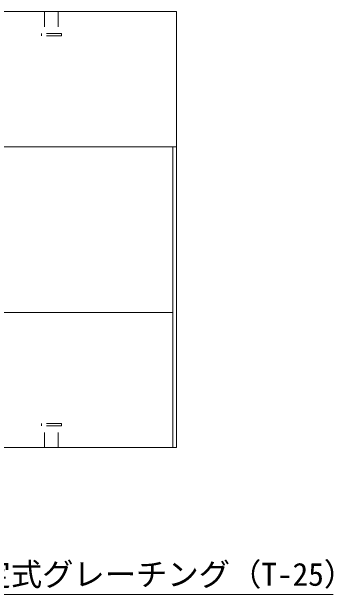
# Model space of a CAD drawing. Units: millimetres at full size; details may follow other scales. Extents: x 50430 to 101606, y 69050 to 91573.
# Drawn here: x 69520 to 69919, y 84998 to 85720 of the extents above; entities that cross this region are included whole.
import ezdxf
from ezdxf.enums import TextEntityAlignment as Align

# ---------------------------------------------------------------- set-up
doc = ezdxf.new("R2010")
doc.units = ezdxf.units.MM
doc.header["$LTSCALE"] = 50
doc.linetypes.add('USER1', pattern=[0.675, 0.375, -0.3])
for name, color, linetype, lineweight in [('インサート', 3, 'USER1', 9), ('寸法線', 7, 'Continuous', 13), ('本体', 2, 'Continuous', 9)]:
    doc.layers.add(name, color=color, linetype=linetype, lineweight=lineweight)
doc.styles.add('ＭＳ ゴシック', font='')
doc.styles.get('ＭＳ ゴシック').set_extended_font_data('MS Gothic')

msp = doc.modelspace()

# ---------------------------------------------------------------- linework, layer by layer
at = {"layer": 'インサート'}
for p, q in [((69561.21, 85719.82), (69561.21, 85692.82)), ((69578.21, 85719.82), (69578.21, 85692.82)), ((69582.21, 85692.82), (69557.21, 85692.82)), ((69557.21, 85692.82), (69557.21, 85689.82)), ((69582.21, 85692.82), (69582.21, 85689.82)), ((69582.21, 85689.82), (69557.21, 85689.82)), ((69582.21, 85209.82), (69557.21, 85209.82)), ((69557.21, 85206.82), (69557.21, 85209.82)), ((69582.21, 85206.82), (69582.21, 85209.82)), ((69582.21, 85206.82), (69557.21, 85206.82)), ((69561.21, 85179.82), (69561.21, 85206.82)), ((69578.21, 85179.82), (69578.21, 85206.82))]:
    msp.add_line(p, q, dxfattribs=at)
at = {"layer": '寸法線', "lineweight": 9}
msp.add_lwpolyline([(69211.21, 85189.82), (69315.04, 84998.08), (69918.95, 84998.08)], dxfattribs=at)
at = {"layer": '本体', "lineweight": 20}
for p, q in [((69724.71, 85719.82), (68726.71, 85719.82)), ((69724.71, 85179.82), (69724.71, 85719.82)), ((68726.71, 85179.82), (69724.71, 85179.82))]:
    msp.add_line(p, q, dxfattribs=at)
at = {"layer": '本体'}
for p, q in [((69724.71, 85552.32), (68726.71, 85552.32)), ((69720.21, 85347.32), (68731.21, 85347.32))]:
    msp.add_line(p, q, dxfattribs=at)
at = {"layer": '本体', "color": 4, "lineweight": 5}
msp.add_line((69720.21, 85179.82), (69720.21, 85552.32), dxfattribs=at)

# ---------------------------------------------------------------- texts
at = {"layer": '寸法線', "style": 'ＭＳ ゴシック'}
msp.add_text('ボルト固定式グレーチング（T-25）', height=28.48, dxfattribs=at).set_placement((69325.04, 85037.13), align=Align.TOP_LEFT)

doc.saveas('drawing.dxf')
